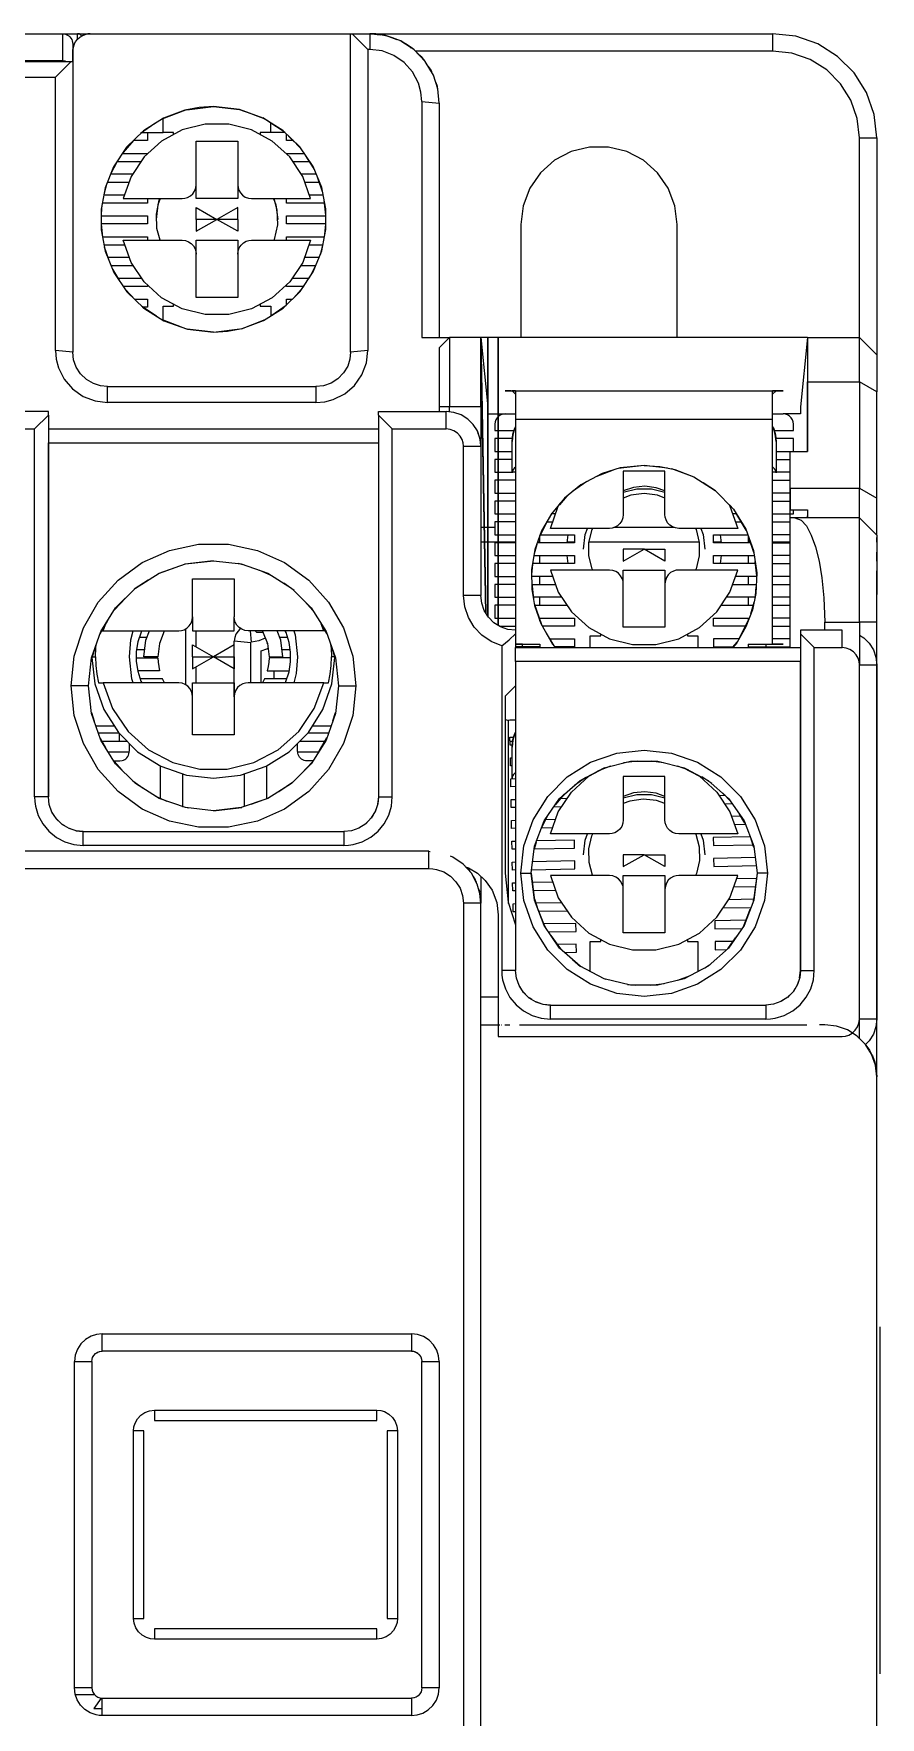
# Model space of a CAD drawing. Header units: millimetres. Extents: x 0 to 56.2, y 0 to 86.5.
# Drawn here: x 31.82 to 56.2, y 38 to 86.5 of the extents above; entities that cross this region are included whole.
import ezdxf

# ---------------------------------------------------------------- set-up
doc = ezdxf.new("R2010")
doc.units = ezdxf.units.MM

# ---------------------------------------------------------------- blocks, each defined once
blk = doc.blocks.new('CHINT_8e0fe1875add52128021a9539f7439d4_FACE_0')
at = {"color": 141, "linetype": 'Continuous', "true_color": 0x40d9ff}
for p, q in [((12.85, 86.502), (41.064, 86.502)), ((33.086, 86.345), (33.086, 86.502)), ((33.45, 86.502), (40.95, 86.502)), ((40.95, 86.502), (40.994, 86.502)), ((41.45, 86.045), (40.994, 86.502)), ((32.95, 85.702), (32.95, 86.002)), ((21.294, 85.702), (32.906, 85.702)), ((32.906, 85.702), (32.45, 85.245)), ((32.906, 85.702), (32.95, 85.702)), ((21.75, 85.245), (32.45, 85.245)), ((35.315, 83.911), (34.904, 83.622)), ((36.196, 84.299), (35.513, 84.036)), ((38.111, 84.185), (37.735, 84.316)), ((38.443, 84.062), (37.856, 84.276)), ((39.012, 83.702), (38.419, 84.075)), ((39.039, 83.676), (38.595, 83.967)), ((34.698, 83.422), (34.401, 83.081)), ((39.514, 83.205), (39.166, 83.553)), ((39.535, 83.174), (39.246, 83.476)), ((39.896, 82.613), (39.662, 82.985)), ((34.238, 82.836), (34.031, 82.435)), ((34.67, 82.452), (34.038, 82.452)), ((34.228, 82.821), (34.916, 82.821)), ((39.284, 82.821), (39.773, 82.821)), ((39.962, 82.452), (39.53, 82.452)), ((39.907, 82.586), (39.706, 82.92)), ((33.919, 82.158), (33.85, 81.904)), ((33.945, 82.221), (34.569, 82.221)), ((39.631, 82.221), (40.056, 82.221)), ((40.139, 81.959), (39.997, 82.366)), ((40.142, 81.945), (40.019, 82.311)), ((33.788, 81.574), (33.763, 81.302)), ((34.438, 81.852), (33.84, 81.852)), ((38.808, 81.495), (38.833, 81.29)), ((40.16, 81.852), (39.762, 81.852)), ((40.236, 81.275), (40.187, 81.707)), ((40.236, 81.28), (40.194, 81.675)), ((33.764, 81.023), (33.806, 80.629)), ((33.764, 81.023), (33.806, 80.633)), ((35.359, 81.225), (35.385, 81.439)), ((40.212, 80.73), (40.237, 81.001)), ((33.846, 80.421), (34.449, 80.421)), ((33.858, 80.36), (33.975, 80.006)), ((33.858, 80.359), (33.981, 79.993)), ((34.58, 80.052), (33.957, 80.052)), ((37.7, 80.302), (37.731, 80.302)), ((40.043, 80.052), (39.62, 80.052)), ((39.751, 80.421), (40.154, 80.421)), ((40.081, 80.145), (40.15, 80.399)), ((34.051, 79.821), (34.691, 79.821)), ((34.091, 79.723), (34.273, 79.415)), ((34.093, 79.718), (34.294, 79.384)), ((39.509, 79.821), (39.95, 79.821)), ((39.762, 79.467), (39.969, 79.868)), ((34.937, 79.452), (34.248, 79.452)), ((34.456, 79.143), (34.695, 78.885)), ((34.465, 79.13), (34.754, 78.828)), ((39.752, 79.452), (39.263, 79.452)), ((39.302, 78.882), (39.599, 79.223)), ((39.738, 79.431), (39.725, 79.452)), ((35.356, 78.368), (34.932, 78.656)), ((34.961, 78.628), (35.405, 78.337)), ((38.685, 78.393), (39.096, 78.682)), ((36.077, 78.052), (35.538, 78.254)), ((35.557, 78.242), (36.144, 78.028)), ((37.804, 78.004), (38.487, 78.268)), ((37, 77.902), (36.242, 77.993)), ((36.25, 77.99), (37, 77.902)), ((37, 77.902), (37.763, 77.997)), ((43.5, 77.92), (43.5, 77.752)), ((44.7, 77.752), (43.8, 77.752)), ((54.1, 77.752), (44.7, 77.752)), ((44.9, 77.752), (44.7, 77.752)), ((45.2, 77.752), (44.7, 77.752)), ((54.1, 77.752), (55.6, 77.752)), ((44.73, 77.448), (44.7, 77.448)), ((54.1, 77.448), (54.07, 77.448)), ((45.7, 76.217), (53.1, 76.217)), ((52.6, 76.217), (52.6, 76.217)), ((53.2, 76.217), (53.1, 76.117)), ((55.6, 76.473), (55.6, 73.405)), ((43.8, 75.606), (43.8, 75.752)), ((44.7, 75.752), (43.8, 75.752)), ((44.7, 75.752), (44.7, 74.617)), ((44.323, 75.399), (44.391, 75.332)), ((45.4, 75.552), (45.7, 75.552)), ((53.1, 75.552), (53.4, 75.552)), ((27.95, 75.117), (31.85, 75.117)), ((32.25, 75.117), (41.75, 75.117)), ((32.25, 74.217), (32.25, 74.217)), ((32.25, 74.217), (32.25, 74.217)), ((41.75, 74.217), (41.75, 74.217)), ((41.75, 74.217), (41.75, 74.217)), ((53.2, 74.236), (53.6, 74.236)), ((56.1, 72.73), (56.1, 74.552)), ((32.25, 73.917), (32.25, 73.917)), ((41.75, 73.917), (41.75, 73.917)), ((45.7, 73.867), (45.602, 73.867)), ((48.512, 73.932), (48.013, 73.74)), ((50.838, 73.73), (50.193, 73.964)), ((53.199, 73.867), (53.1, 73.867)), ((53.6, 73.867), (53.2, 73.867)), ((32.25, 73.552), (32.25, 73.552)), ((41.75, 73.552), (41.75, 73.552)), ((47.748, 73.599), (47.34, 73.312)), ((51.456, 73.332), (51.098, 73.565)), ((53.1, 73.636), (53.6, 73.636)), ((53.6, 73.267), (53.1, 73.267)), ((56.1, 72.977), (56.1, 73.342)), ((46.935, 72.899), (46.717, 72.648)), ((47.176, 73.176), (46.962, 72.93)), ((51.974, 72.801), (51.863, 72.916)), ((53.1, 73.036), (53.6, 73.036)), ((45.1, 72.274), (44.7, 72.274)), ((46.669, 72.564), (46.394, 72.025)), ((46.596, 72.436), (46.768, 72.436)), ((46.85, 72.667), (46.728, 72.667)), ((50.275, 72.274), (48.527, 72.274)), ((52.056, 72.667), (51.95, 72.667)), ((52.032, 72.436), (52.199, 72.436)), ((52.337, 72.203), (52.039, 72.696)), ((53.1, 72.436), (53.6, 72.436)), ((53.6, 68.817), (53.6, 72.552)), ((56.1, 72.256), (56.1, 72.45)), ((45.7, 71.85), (44.7, 71.85)), ((46.309, 71.79), (46.236, 71.517)), ((46.4, 71.85), (46.331, 71.85)), ((46.4, 71.836), (46.4, 72.042)), ((47.2, 72.067), (47.172, 71.836)), ((47.4, 71.85), (47.174, 71.85)), ((50.987, 71.85), (47.813, 71.85)), ((51.626, 71.85), (51.4, 71.85)), ((51.628, 71.836), (51.6, 72.067)), ((52.4, 72.03), (52.4, 71.836)), ((52.465, 71.85), (52.4, 71.85)), ((52.559, 71.56), (52.408, 72.008)), ((53.6, 72.067), (53.1, 72.067)), ((53.6, 71.85), (53.1, 71.85)), ((53.1, 71.836), (53.6, 71.836)), ((56.1, 72.052), (56.1, 72.112)), ((56.1, 72.052), (56.1, 72.104)), ((56.1, 71.853), (56.1, 71.988)), ((36.995, 71.317), (36.181, 71.221)), ((46.4, 71.236), (46.4, 71.467)), ((47.172, 71.467), (47.2, 71.236)), ((51.6, 71.236), (51.628, 71.467)), ((52.4, 71.467), (52.4, 71.236)), ((52.643, 70.885), (52.598, 71.298)), ((53.6, 71.467), (53.1, 71.467)), ((56.1, 71.302), (56.1, 71.57)), ((35.913, 71.127), (35.408, 70.942)), ((37.894, 71.195), (37.713, 71.237)), ((38.664, 70.897), (38.339, 71.039)), ((46.185, 71.214), (46.161, 70.937)), ((46.768, 70.867), (46.161, 70.867)), ((46.4, 70.636), (46.4, 70.867)), ((52.642, 70.867), (52.032, 70.867)), ((52.4, 70.867), (52.4, 70.636)), ((53.1, 71.236), (53.6, 71.236)), ((53.6, 70.867), (53.1, 70.867)), ((35.12, 70.761), (34.72, 70.496)), ((39.32, 70.457), (39.025, 70.67)), ((46.164, 70.69), (46.217, 70.205)), ((46.165, 70.636), (46.85, 70.636)), ((51.95, 70.636), (52.631, 70.636)), ((52.605, 70.304), (52.628, 70.572)), ((53.1, 70.636), (53.6, 70.636)), ((34.465, 70.242), (34.151, 69.907)), ((39.86, 69.89), (39.629, 70.148)), ((47.027, 70.267), (46.206, 70.267)), ((46.238, 70.085), (46.441, 69.482)), ((46.246, 70.036), (47.18, 70.036)), ((46.4, 70.036), (46.4, 70.267)), ((51.62, 70.036), (52.547, 70.036)), ((52.597, 70.267), (51.773, 70.267)), ((52.4, 70.267), (52.4, 70.036)), ((52.477, 69.794), (52.567, 70.126)), ((53.6, 70.267), (53.1, 70.267)), ((53.1, 70.036), (53.6, 70.036)), ((33.952, 69.59), (33.732, 69.208)), ((36.2, 69.357), (36.2, 67.748)), ((40.263, 69.223), (40.105, 69.499)), ((45.234, 69.436), (45.7, 69.436)), ((46.4, 69.581), (46.4, 69.667)), ((52.126, 69.062), (52.407, 69.611)), ((52.4, 69.667), (52.4, 69.593)), ((53.6, 69.667), (53.1, 69.667)), ((53.1, 69.436), (53.6, 69.436)), ((55.6, 69.552), (55.6, 68.317)), ((34.869, 69.121), (35.092, 69.121)), ((35.45, 68.945), (35.445, 68.925)), ((36.5, 68.838), (36.5, 69.302)), ((37.6, 67.402), (37.6, 69.002)), ((38.555, 68.925), (38.55, 68.945)), ((38.908, 69.121), (39.131, 69.121)), ((45.3, 68.872), (45.3, 59.517)), ((46.583, 69.232), (46.802, 68.872)), ((51.936, 68.817), (52.082, 68.986)), ((52.4, 68.917), (52.4, 68.817)), ((53.6, 69.067), (53.1, 69.067)), ((33.564, 68.729), (33.486, 68.482)), ((33.508, 68.552), (33.605, 68.552)), ((35.024, 68.752), (34.787, 68.752)), ((38.75, 68.521), (38.75, 68.552)), ((39.212, 68.752), (38.976, 68.752)), ((40.493, 68.552), (40.395, 68.552)), ((40.513, 68.488), (40.433, 68.738)), ((45.7, 68.417), (45.7, 68.817)), ((45.7, 68.817), (53.9, 68.817)), ((54.3, 68.817), (55.1, 68.817)), ((36.5, 67.802), (36.5, 68.266)), ((38.75, 67.921), (38.75, 68.152)), ((33.4, 67.717), (32.9, 67.717)), ((40.6, 67.717), (41.1, 67.717)), ((33.487, 66.947), (33.567, 66.697)), ((40.436, 66.705), (40.514, 66.952)), ((34.149, 66.552), (33.618, 66.552)), ((40.382, 66.552), (39.851, 66.552)), ((34.281, 66.352), (33.688, 66.352)), ((33.737, 66.211), (33.895, 65.935)), ((33.789, 66.121), (34.512, 66.121)), ((34.3, 66.121), (34.3, 66.333)), ((39.488, 66.121), (40.208, 66.121)), ((40.312, 66.352), (39.719, 66.352)), ((40.048, 65.844), (40.268, 66.226)), ((45.54, 66.124), (45.617, 66.125)), ((34.578, 65.802), (33.979, 65.802)), ((34.14, 65.545), (34.371, 65.287)), ((40.021, 65.802), (39.424, 65.802)), ((39.535, 65.193), (39.849, 65.527)), ((49.209, 65.544), (48.804, 65.493)), ((49.961, 65.502), (49.603, 65.544)), ((35.464, 65.409), (35.464, 64.482)), ((36.115, 64.238), (36.115, 65.177)), ((37.885, 65.177), (37.885, 64.237)), ((38.536, 64.472), (38.536, 65.409)), ((47.717, 65.078), (47.391, 64.847)), ((48.433, 65.402), (48.058, 65.257)), ((48.15, 65.305), (48.15, 65.294)), ((50.691, 65.284), (50.357, 65.404)), ((50.65, 65.294), (50.65, 65.305)), ((51.347, 64.902), (51.057, 65.091)), ((34.68, 64.978), (34.975, 64.765)), ((35.336, 64.538), (35.661, 64.396)), ((38.88, 64.674), (39.28, 64.939)), ((47.101, 64.591), (46.844, 64.293)), ((51.743, 64.552), (51.566, 64.548)), ((51.894, 64.384), (51.665, 64.621)), ((32.28, 64.281), (32.275, 64.294)), ((32.386, 64.024), (32.35, 64.081)), ((36.106, 64.24), (36.287, 64.198)), ((37.005, 64.118), (37.819, 64.214)), ((38.087, 64.308), (38.592, 64.493)), ((41.702, 64.229), (41.656, 64.098)), ((41.728, 64.321), (41.73, 64.321)), ((46.801, 64.231), (47.026, 64.235)), ((47.181, 64.469), (46.962, 64.465)), ((51.718, 64.32), (51.935, 64.324)), ((32.533, 63.829), (32.473, 63.889)), ((32.718, 63.678), (32.636, 63.729)), ((32.645, 63.721), (32.65, 63.721)), ((32.962, 63.565), (32.831, 63.611)), ((40.986, 63.547), (40.973, 63.542)), ((41.243, 63.653), (41.186, 63.618)), ((41.438, 63.8), (41.378, 63.74)), ((41.39, 63.752), (41.392, 63.752)), ((41.589, 63.985), (41.538, 63.904)), ((41.57, 63.952), (41.568, 63.952)), ((46.445, 63.624), (46.766, 63.63)), ((46.622, 63.972), (46.446, 63.628)), ((46.848, 63.863), (46.543, 63.857)), ((52.187, 63.96), (51.919, 63.955)), ((52.001, 63.725), (52.314, 63.731)), ((52.304, 63.757), (52.147, 64.017)), ((35.184, 63.517), (35.184, 63.517)), ((37, 63.517), (37, 63.517)), ((38.858, 63.517), (38.858, 63.517)), ((46.287, 63.207), (46.234, 63.012)), ((52.56, 63.056), (52.48, 63.294)), ((43.2, 62.952), (1.6, 62.952)), ((43.2, 62.952), (43.241, 62.947)), ((44.7, 62.225), (44.7, 61.452)), ((52.632, 62.167), (52.064, 62.157)), ((46.77, 62.061), (46.182, 62.05)), ((46.21, 61.82), (46.852, 61.831)), ((51.981, 61.925), (52.604, 61.936)), ((46.24, 61.578), (46.32, 61.341)), ((47.028, 61.465), (46.278, 61.452)), ((46.343, 61.279), (46.534, 60.79)), ((46.365, 61.222), (47.18, 61.237)), ((51.675, 61.319), (52.477, 61.334)), ((52.559, 61.566), (51.83, 61.553)), ((52.266, 60.79), (52.457, 61.279)), ((52.547, 61.516), (52.562, 61.592)), ((45.7, 60.841), (45.697, 60.841)), ((46.503, 60.859), (46.573, 60.733)), ((52.26, 60.782), (52.389, 61.101)), ((46.715, 60.527), (46.99, 60.142)), ((46.93, 60.217), (46.984, 60.147)), ((51.81, 60.142), (52.085, 60.527)), ((51.81, 60.142), (52.034, 60.454)), ((47.342, 59.83), (47.571, 59.634)), ((51.145, 59.589), (51.286, 59.678)), ((45.73, 59.282), (45.725, 59.294)), ((48.24, 59.282), (48.293, 59.267)), ((50.368, 59.233), (50.708, 59.36)), ((53.852, 59.229), (53.806, 59.098)), ((44.7, 58.752), (45.2, 58.752)), ((45.836, 59.024), (45.8, 59.081)), ((45.983, 58.829), (45.923, 58.889)), ((46.168, 58.678), (46.086, 58.729)), ((48.922, 59.112), (49.148, 59.091)), ((49.596, 59.091), (49.981, 59.138)), ((53.588, 58.8), (53.528, 58.74)), ((53.54, 58.752), (53.542, 58.752)), ((53.739, 58.985), (53.688, 58.904)), ((46.412, 58.565), (46.281, 58.611)), ((48.154, 58.517), (48.154, 58.517)), ((50.646, 58.517), (50.646, 58.517)), ((53.136, 58.547), (53.123, 58.542)), ((53.393, 58.653), (53.336, 58.618)), ((44.7, 57.952), (45.241, 57.952)), ((45.289, 57.952), (45.3, 57.952)), ((45.389, 57.952), (45.533, 57.952)), ((45.811, 57.952), (54.087, 57.952)), ((33.644, 48.506), (33.667, 48.52)), ((33.711, 48.536), (33.732, 48.544)), ((42.7, 48.552), (42.762, 48.545)), ((42.783, 48.539), (42.821, 48.525)), ((42.855, 48.507), (42.881, 48.49)), ((33.5, 48.252), (33.507, 48.314)), ((33.513, 48.335), (33.527, 48.373)), ((33.545, 48.407), (33.561, 48.433)), ((33.588, 48.462), (33.609, 48.482)), ((42.91, 48.464), (42.931, 48.443)), ((42.954, 48.408), (42.968, 48.385)), ((42.985, 48.341), (42.992, 48.32)), ((35.3, 46.852), (41.7, 46.852)), ((34.7, 40.852), (34.7, 46.252)), ((42.3, 46.252), (42.3, 40.852)), ((41.7, 40.252), (35.3, 40.252)), ((43, 38.852), (42.993, 38.79)), ((33.578, 38.652), (33.028, 38.652)), ((42.789, 38.567), (42.768, 38.56)), ((42.856, 38.598), (42.833, 38.584)), ((42.912, 38.642), (42.891, 38.621)), ((42.955, 38.697), (42.939, 38.671)), ((42.987, 38.769), (42.973, 38.731))]:
    blk.add_line(p, q, dxfattribs=at)
for points in [[(12.85, 86.502), (12.85, 86.502), (41.002, 86.502)], [(21.058, 86.502), (21.084, 86.502), (21.103, 86.502), (21.114, 86.502), (21.25, 86.502), (32.95, 86.502), (33.086, 86.502)], [(32.65, 85.724), (21.55, 85.724), (21.55, 86.502), (32.65, 86.502), (32.65, 85.724)], [(32.65, 86.502), (32.723, 86.493), (32.76, 86.481), (32.801, 86.461), (32.837, 86.436), (32.869, 86.407), (32.896, 86.373), (32.919, 86.335), (32.936, 86.292), (32.946, 86.25), (32.95, 86.201), (32.95, 85.702)], [(32.95, 86.002), (32.959, 86.099), (32.983, 86.181), (33.027, 86.268), (33.084, 86.343), (33.153, 86.404), (33.236, 86.454), (33.333, 86.488), (33.45, 86.502)], [(33.08, 86.337), (33.077, 86.335), (33.072, 86.326)], [(33.142, 86.502), (33.116, 86.502), (33.097, 86.502), (33.086, 86.502)], [(33.205, 86.435), (33.142, 86.502), (40.994, 86.502)], [(33.204, 86.435), (33.214, 86.443), (33.234, 86.453), (33.235, 86.453)], [(33.332, 86.488), (33.332, 86.488), (33.274, 86.47), (33.236, 86.454)], [(33.45, 86.502), (33.387, 86.498), (33.333, 86.488)], [(41.45, 86.045), (41.45, 77.375), (40.95, 77.331), (40.95, 86.502)], [(40.994, 86.502), (41.5, 86.502), (41.5, 86.046), (41.45, 86.045)], [(41.5, 86.502), (53.1, 86.502), (53.1, 86.002), (42.815, 86.002)], [(43.5, 84.502), (43.458, 84.911), (43.332, 85.304), (43.098, 85.704), (42.779, 86.04), (42.391, 86.293), (41.956, 86.449), (41.5, 86.502)], [(41.68, 86.481), (41.68, 86.494), (41.501, 86.502)], [(41.501, 86.502), (41.55, 86.501), (41.799, 86.467)], [(41.68, 86.494), (41.693, 86.493), (41.724, 86.489), (41.782, 86.482), (41.86, 86.469), (41.956, 86.449)], [(41.951, 86.45), (41.945, 86.452), (41.68, 86.482)], [(41.957, 86.449), (42.064, 86.421), (42.179, 86.383), (42.277, 86.334)], [(42.292, 86.328), (41.987, 86.442), (41.971, 86.444)], [(42.379, 86.297), (42.368, 86.304), (42.084, 86.403)], [(56.1, 83.502), (56.025, 84.169), (55.803, 84.804), (55.446, 85.372), (54.97, 85.847), (54.402, 86.205), (53.768, 86.427), (53.1, 86.502)], [(32.959, 86.098), (32.959, 86.096), (32.953, 86.058), (32.951, 86.036), (32.951, 86.028), (32.95, 86.021), (32.95, 86.012), (32.95, 86.002)], [(32.977, 86.16), (32.968, 86.134), (32.96, 86.101)], [(33.003, 86.221), (32.994, 86.206), (32.988, 86.191)], [(43, 84.545), (42.976, 84.816), (42.902, 85.078), (42.733, 85.4), (42.492, 85.671), (42.192, 85.876), (41.854, 86.003), (41.5, 86.046)], [(42.774, 86.043), (42.769, 86.048), (42.4, 86.288), (42.395, 86.29)], [(42.506, 86.218), (42.615, 86.162), (42.689, 86.098)], [(42.762, 86.051), (42.747, 86.066), (42.526, 86.205)], [(43.087, 85.716), (43.077, 85.732), (42.854, 85.961)], [(42.883, 85.93), (42.984, 85.842), (43.034, 85.772)], [(43.079, 85.724), (43.064, 85.749), (42.896, 85.917)], [(55.6, 83.502), (55.537, 84.058), (55.352, 84.587), (55.055, 85.061), (54.659, 85.456), (54.185, 85.754), (53.656, 85.939), (53.1, 86.002)], [(32.95, 85.702), (32.95, 77.331), (32.45, 77.375), (32.45, 85.245)], [(32.65, 85.724), (32.717, 85.716), (32.757, 85.702)], [(43.318, 85.328), (43.308, 85.357), (43.175, 85.573)], [(43.182, 85.56), (43.265, 85.443), (43.292, 85.373)], [(43.314, 85.334), (43.302, 85.37), (43.185, 85.556)], [(43.4, 85.092), (43.44, 84.987), (43.445, 84.952)], [(43.452, 84.929), (43.45, 84.947), (43.408, 85.067)], [(43.453, 84.926), (43.451, 84.94), (43.409, 85.063)], [(37, 84.402), (36.592, 84.376), (36.174, 84.295), (35.562, 84.066), (34.991, 83.706), (34.501, 83.23), (34.125, 82.667), (33.879, 82.058), (33.763, 81.444), (33.764, 80.849), (33.882, 80.235), (34.13, 79.627), (34.508, 79.065), (35, 78.59), (35.572, 78.232), (36.253, 77.989), (37, 77.902)], [(36.237, 84.307), (37, 84.402), (37.75, 84.314)], [(37, 77.902), (37.408, 77.928), (37.826, 78.009), (38.438, 78.237), (39.009, 78.597), (39.499, 79.074), (39.875, 79.637), (40.121, 80.246), (40.237, 80.86), (40.236, 81.455), (40.118, 82.068), (39.87, 82.677), (39.492, 83.239), (39, 83.714), (38.428, 84.071), (37.747, 84.315), (37, 84.402)], [(43, 84.545), (43.5, 84.502), (43.5, 77.752)], [(43, 84.545), (43, 77.752), (43.8, 77.752)], [(34.935, 83.652), (35.55, 83.652), (35.55, 84.059)], [(39.064, 83.652), (38.65, 83.652), (38.65, 83.933)], [(37.7, 82.152), (37.708, 82.072), (37.73, 81.997), (37.776, 81.915), (37.839, 81.847), (37.917, 81.795), (38.005, 81.763), (38.1, 81.752), (39.798, 81.752), (39.571, 82.39), (39.195, 82.954), (38.694, 83.41), (38.096, 83.73), (37.439, 83.895), (36.761, 83.895), (36.104, 83.73), (35.506, 83.41), (35.005, 82.954), (34.629, 82.39), (34.402, 81.752), (36.1, 81.752), (36.18, 81.76), (36.255, 81.782), (36.337, 81.828), (36.405, 81.891), (36.457, 81.968), (36.489, 82.057), (36.5, 82.152)], [(35.1, 83.652), (35.1, 83.421), (34.698, 83.421)], [(35.85, 83.594), (35.85, 83.652), (35.749, 83.652), (35.649, 83.652), (35.55, 83.652)], [(38.65, 83.652), (38.551, 83.652), (38.451, 83.652), (38.35, 83.652), (38.35, 83.594)], [(39.303, 83.421), (39.1, 83.421), (39.1, 83.617)], [(55.6, 77.752), (55.6, 83.502), (56.1, 83.502), (56.1, 77.252)], [(34.382, 83.052), (35.1, 83.052), (35.1, 83.041)], [(36.5, 82.152), (36.5, 83.402), (37.7, 83.402), (37.7, 82.152)], [(39.1, 83.041), (39.1, 83.052), (39.617, 83.052)], [(50.35, 77.752), (50.35, 81.002), (50.285, 81.54), (50.092, 82.048), (49.784, 82.494), (49.378, 82.854), (48.898, 83.106), (48.371, 83.235), (47.829, 83.235), (47.302, 83.106), (46.822, 82.854), (46.416, 82.494), (46.108, 82.048), (45.915, 81.54), (45.85, 81.002), (45.85, 77.752)], [(37.7, 82.152), (37.7, 81.752), (36.5, 81.752), (36.5, 82.152)], [(35.1, 81.752), (35.1, 81.621), (33.796, 81.621)], [(35.425, 81.635), (35.47, 81.752), (35.401, 81.571), (35.35, 81.152)], [(35.463, 80.552), (35.37, 80.889), (35.356, 81.301), (35.44, 81.704), (35.462, 81.752)], [(36.5, 81.152), (36.5, 81.495), (37.1, 81.152)], [(37.7, 81.152), (37.7, 81.495), (37.1, 81.152)], [(38.748, 81.705), (38.73, 81.752), (38.799, 81.571), (38.85, 81.152)], [(38.735, 81.752), (38.829, 81.423), (38.843, 80.995), (38.752, 80.575), (38.741, 80.552)], [(40.204, 81.621), (39.1, 81.621), (39.1, 81.752)], [(33.763, 81.252), (35.1, 81.252), (35.1, 81.021), (33.764, 81.021)], [(37.7, 81.152), (37.1, 81.152), (36.5, 81.152)], [(36.5, 81.152), (36.5, 80.809), (37.1, 81.152)], [(37.7, 81.152), (37.7, 80.809), (37.1, 81.152)], [(40.237, 81.021), (39.1, 81.021), (39.1, 81.252), (40.236, 81.252)], [(33.802, 80.652), (35.1, 80.652), (35.1, 80.552)], [(37.7, 80.152), (37.711, 80.247), (37.743, 80.335), (37.795, 80.413), (37.863, 80.476), (37.945, 80.521), (38.02, 80.544), (38.1, 80.552), (39.798, 80.552), (39.571, 79.913), (39.195, 79.349), (38.694, 78.894), (38.096, 78.574), (37.439, 78.409), (36.761, 78.409), (36.104, 78.574), (35.506, 78.894), (35.005, 79.349), (34.629, 79.913), (34.402, 80.552), (36.1, 80.552), (36.195, 80.541), (36.283, 80.508), (36.361, 80.457), (36.424, 80.389), (36.47, 80.307), (36.492, 80.232), (36.5, 80.152)], [(36.5, 80.152), (36.5, 80.552), (37.7, 80.552), (37.7, 80.152)], [(39.1, 80.552), (39.1, 80.652), (40.198, 80.652)], [(36.5, 79.521), (36.5, 80.302), (36.471, 80.302)], [(37.7, 80.152), (37.7, 78.902), (36.5, 78.902), (36.5, 80.152)], [(35.1, 79.263), (35.1, 79.221), (34.404, 79.221)], [(39.597, 79.221), (39.1, 79.221), (39.1, 79.263)], [(34.729, 78.852), (35.1, 78.852), (35.1, 78.621), (34.968, 78.621)], [(35.55, 78.246), (35.55, 78.652), (35.649, 78.652), (35.749, 78.652), (35.85, 78.652), (35.85, 78.71)], [(38.35, 78.71), (38.35, 78.652), (38.451, 78.652), (38.551, 78.652), (38.65, 78.652), (38.65, 78.371)], [(39.1, 78.686), (39.1, 78.852), (39.271, 78.852)], [(43.8, 77.752), (43.5, 77.452), (43.5, 77.417), (43.5, 77.312), (43.5, 77.113), (43.5, 76.839), (43.5, 76.505), (43.5, 76.134), (43.5, 75.752)], [(43.8, 77.752), (43.8, 77.715), (43.8, 77.603), (43.8, 77.373), (43.8, 77.05), (43.8, 76.654), (43.8, 76.212), (43.8, 75.752)], [(44.7, 75.752), (44.7, 77.702), (44.7, 77.752)], [(44.7, 77.752), (44.9, 75.752), (44.9, 75.552), (45.4, 75.552)], [(44.709, 77.252), (44.844, 69.811), (44.7, 77.752)], [(44.709, 77.252), (44.707, 77.348), (44.706, 77.429), (44.704, 77.517), (44.703, 77.592), (44.702, 77.654), (44.701, 77.703), (44.7, 77.738), (44.7, 77.752)], [(44.7, 77.752), (44.7, 77.743), (44.701, 77.719), (44.701, 77.676), (44.702, 77.619), (44.704, 77.549), (44.705, 77.467), (44.707, 77.37), (44.709, 77.252)], [(44.7, 75.752), (44.7, 76.197), (44.7, 76.62), (44.7, 76.999), (44.7, 77.316), (44.7, 77.554), (44.7, 77.702)], [(44.9, 77.752), (44.9, 77.739), (44.9, 77.702), (44.9, 77.643), (44.9, 77.564), (44.9, 77.469), (44.9, 77.363), (44.9, 77.252), (44.9, 69.723), (44.9, 77.752)], [(45.2, 77.752), (45.2, 69.458), (45.2, 77.252), (45.2, 77.363), (45.2, 77.469), (45.2, 77.564), (45.2, 77.643), (45.2, 77.702), (45.2, 77.739), (45.2, 77.752)], [(54.1, 77.752), (53.9, 75.752), (53.9, 75.552), (53.4, 75.552)], [(54.1, 77.752), (54.1, 77.666), (54.1, 74.467), (54.1, 76.473), (55.6, 76.473)], [(54.1, 77.666), (54.1, 77.413), (54.1, 77.007), (54.1, 76.473)], [(55.6, 76.473), (55.6, 76.764), (55.6, 77.026), (55.6, 77.424), (55.6, 77.67), (55.6, 77.752)], [(55.6, 77.752), (56.1, 77.252), (56.1, 77.18), (56.1, 76.969), (56.1, 76.632), (56.1, 76.186)], [(32.45, 77.375), (32.471, 77.123), (32.536, 76.876), (32.7, 76.548), (32.943, 76.267), (33.247, 76.055), (33.591, 75.924), (33.95, 75.88)], [(33.95, 76.335), (33.745, 76.356), (33.546, 76.42), (33.345, 76.538), (33.177, 76.699), (33.051, 76.894), (32.975, 77.109), (32.95, 77.331)], [(39.95, 75.88), (40.203, 75.901), (40.45, 75.966), (40.779, 76.13), (41.061, 76.371), (41.275, 76.674), (41.406, 77.017), (41.45, 77.375)], [(40.95, 77.331), (40.929, 77.127), (40.865, 76.928), (40.746, 76.728), (40.584, 76.561), (40.388, 76.436), (40.173, 76.36), (39.95, 76.335)], [(39.95, 75.88), (33.95, 75.88), (33.95, 76.335), (39.95, 76.335), (39.95, 75.88)], [(45.568, 76.217), (45.476, 76.217), (45.419, 76.217), (45.4, 76.217), (45.7, 76.217)], [(45.6, 76.217), (45.6, 76.217), (45.6, 76.217), (45.7, 76.117)], [(45.7, 76.217), (45.684, 76.217), (45.621, 76.217), (45.6, 76.217)], [(45.6, 76.217), (45.615, 76.217), (45.659, 76.217), (45.731, 76.217), (45.826, 76.217), (45.94, 76.217), (46.066, 76.217), (46.2, 76.217), (52.6, 76.217)], [(45.7, 76.217), (45.7, 76.209), (45.7, 76.185), (45.7, 76.103), (45.7, 75.974), (45.7, 75.804), (45.7, 75.606), (45.7, 75.391)], [(52.6, 76.217), (52.734, 76.217), (52.86, 76.217), (52.974, 76.217), (53.069, 76.217), (53.141, 76.217), (53.185, 76.217), (53.2, 76.217)], [(53.2, 76.217), (53.184, 76.217), (53.137, 76.217), (53.1, 76.217)], [(53.1, 76.217), (53.4, 76.217), (53.387, 76.217), (53.347, 76.217), (53.267, 76.217), (53.155, 76.217), (53.1, 76.217)], [(53.1, 75.391), (53.1, 75.514), (53.1, 75.633), (53.1, 75.828), (53.1, 75.993), (53.1, 76.116), (53.1, 76.192), (53.1, 76.217)], [(55.6, 73.405), (56.1, 73.118), (56.1, 76.186), (55.6, 76.473)], [(43.8, 75.752), (43.5, 75.752), (43.5, 75.617)], [(32.25, 75.517), (32.25, 75.617), (27.55, 75.617), (27.55, 75.517)], [(31.85, 75.117), (32.25, 75.517), (32.25, 64.517), (31.85, 64.517), (31.85, 75.117)], [(41.75, 75.517), (41.75, 75.617), (43.7, 75.617)], [(42.15, 75.117), (41.75, 75.517), (41.75, 64.517), (42.15, 64.517), (42.15, 75.117)], [(42.15, 75.117), (43.7, 75.117), (43.7, 75.617)], [(44.7, 74.617), (44.693, 74.734), (44.673, 74.848), (44.598, 75.058), (44.478, 75.245), (44.32, 75.402), (44.131, 75.519), (43.921, 75.593), (43.7, 75.617)], [(44.534, 75.158), (44.482, 75.241), (44.48, 75.243)], [(45.4, 75.552), (45.333, 75.544), (45.27, 75.522), (45.213, 75.486), (45.165, 75.439), (45.13, 75.382), (45.108, 75.319), (45.1, 75.252), (45.1, 75.067), (45.654, 75.067)], [(45.7, 75.181), (45.668, 75.115), (45.62, 74.949), (45.6, 74.752)], [(45.6, 74.752), (45.623, 74.964), (45.678, 75.14), (45.7, 75.179)], [(52.4, 68.917), (53.1, 68.917), (53.1, 75.391), (45.7, 75.391), (45.7, 69.317), (45.7, 69.217), (45.7, 68.817)], [(53.1, 75.181), (53.132, 75.115), (53.18, 74.949), (53.2, 74.752)], [(53.2, 74.752), (53.177, 74.964), (53.122, 75.14), (53.1, 75.179)], [(53.145, 75.067), (53.7, 75.067), (53.7, 75.252), (53.692, 75.319), (53.67, 75.382), (53.635, 75.439), (53.587, 75.486), (53.53, 75.522), (53.467, 75.544), (53.4, 75.552)], [(32.25, 64.517), (32.25, 74.717), (41.75, 74.717), (41.75, 64.517)], [(44.2, 74.617), (44.19, 74.714), (44.162, 74.808), (44.105, 74.911), (44.025, 74.998), (43.926, 75.063), (43.816, 75.104), (43.7, 75.117)], [(44.633, 74.958), (44.601, 75.051), (44.599, 75.054)], [(44.676, 74.832), (44.675, 74.84), (44.674, 74.843)], [(45.608, 74.836), (45.1, 74.836), (45.1, 74.467), (45.6, 74.467)], [(45.7, 74.015), (45.672, 73.994), (45.64, 73.959), (45.622, 73.932), (45.611, 73.909), (45.603, 73.883), (45.6, 73.852), (45.6, 74.752)], [(53.2, 74.752), (53.2, 73.852), (53.198, 73.877), (53.193, 73.898), (53.178, 73.932), (53.151, 73.971), (53.106, 74.012), (53.1, 74.016)], [(53.2, 74.467), (53.7, 74.467), (53.7, 74.836), (53.191, 74.836)], [(44.7, 74.617), (44.7, 70.317), (44.2, 70.317), (44.2, 74.617), (44.7, 74.617)], [(45.6, 74.236), (45.1, 74.236), (45.1, 73.867), (45.6, 73.867)], [(53.6, 73.405), (53.6, 74.467), (54.1, 74.467)], [(49.4, 74.067), (48.711, 73.993), (48.191, 73.834), (47.58, 73.51), (47.104, 73.117), (46.731, 72.672), (46.45, 72.181), (46.257, 71.644), (46.159, 71.059), (46.166, 70.491), (46.248, 70.026), (46.423, 69.514), (46.763, 68.917)], [(51.835, 72.945), (51.871, 72.89), (52.098, 72.252), (50.4, 72.252), (50.305, 72.263), (50.217, 72.295), (50.139, 72.347), (50.076, 72.415), (50.03, 72.497), (50.008, 72.572), (50, 72.652), (50, 73.902), (48.8, 73.902), (48.8, 72.652), (48.789, 72.557), (48.757, 72.468), (48.705, 72.391), (48.637, 72.328), (48.555, 72.282), (48.48, 72.26), (48.4, 72.252), (46.702, 72.252), (46.929, 72.89), (46.989, 72.98)], [(50.077, 73.988), (49.4, 74.067), (48.648, 73.974)], [(49.4, 74.067), (49.855, 74.035), (50.287, 73.944), (50.827, 73.737), (51.443, 73.345), (51.971, 72.805), (52.329, 72.225), (52.551, 71.613), (52.646, 70.97), (52.619, 70.372), (52.519, 69.904), (52.333, 69.416), (52.066, 68.959), (51.951, 68.817)], [(45.7, 73.636), (45.1, 73.636), (45.1, 73.267), (45.7, 73.267)], [(50, 73.33), (49.742, 73.423), (49.417, 73.464), (49.091, 73.431), (48.8, 73.332)], [(48.8, 73.293), (49.189, 73.389), (49.611, 73.389), (50, 73.293)], [(50, 73.123), (49.783, 73.205), (49.4, 73.252), (49.017, 73.205), (48.8, 73.123)], [(53.6, 72.552), (53.6, 73.405), (55.6, 73.405)], [(53.6, 73.405), (53.6, 73.164), (53.6, 72.958), (53.6, 72.79)], [(55.6, 72.552), (55.6, 72.568), (55.6, 72.617), (55.6, 72.792), (55.6, 73.065), (55.6, 73.405)], [(45.7, 73.036), (45.1, 73.036), (45.1, 72.667), (45.7, 72.667)], [(53.1, 72.667), (53.7, 72.667), (53.7, 72.79)], [(53.6, 72.79), (54.1, 72.79), (54.1, 72.79)], [(53.6, 72.552), (53.6, 72.558), (53.6, 72.65), (53.6, 72.729), (53.6, 72.79)], [(54.1, 72.79), (54.1, 72.738), (54.099, 72.674), (54.096, 72.576), (54.096, 72.552)], [(54.1, 72.79), (54.1, 72.659), (54.1, 72.579), (54.1, 72.552)], [(56.1, 72.052), (56.1, 72.12), (56.1, 72.33), (56.1, 72.68), (56.1, 73.118)], [(45.7, 72.436), (45.1, 72.436), (45.1, 72.067), (45.7, 72.067)], [(55.6, 72.552), (53.743, 72.552), (53.6, 72.552)], [(53.743, 72.552), (53.921, 72.487), (54.071, 72.323), (54.214, 72.059), (54.336, 71.719), (54.438, 71.309), (54.519, 70.823), (54.577, 70.249), (54.6, 69.552)], [(55.6, 72.552), (56.1, 72.052), (56.1, 71.986), (56.1, 71.786), (56.1, 71.461), (56.1, 71.029)], [(55.6, 69.552), (55.6, 70.125), (55.6, 70.682), (55.6, 71.305), (55.6, 71.83), (55.6, 72.226), (55.6, 72.47), (55.6, 72.552)], [(32.9, 67.717), (32.99, 68.57), (33.255, 69.385), (33.683, 70.127), (34.257, 70.764), (34.95, 71.268), (35.733, 71.617), (36.571, 71.795), (37.429, 71.795), (38.267, 71.617), (39.05, 71.268), (39.743, 70.764), (40.317, 70.127), (40.745, 69.385), (41.01, 68.57), (41.1, 67.717)], [(45.7, 71.836), (45.1, 71.836), (45.1, 71.467), (45.7, 71.467)], [(46.409, 72.067), (47.4, 72.067), (47.4, 71.836), (46.326, 71.836)], [(47.65, 71.652), (47.701, 72.071), (47.77, 72.252)], [(47.921, 71.052), (47.904, 71.085), (47.812, 71.459), (47.812, 71.845), (47.904, 72.219), (47.921, 72.252)], [(50.879, 72.252), (50.896, 72.219), (50.988, 71.845), (50.988, 71.459), (50.896, 71.085), (50.879, 71.052)], [(51.03, 72.252), (51.099, 72.071), (51.15, 71.652)], [(52.47, 71.836), (51.4, 71.836), (51.4, 72.067), (52.386, 72.067)], [(33.4, 67.717), (33.49, 68.518), (33.757, 69.279), (34.185, 69.962), (34.755, 70.532), (35.438, 70.961), (36.199, 71.227), (37, 71.317), (37.801, 71.227), (38.562, 70.961), (39.245, 70.532), (39.815, 69.962), (40.243, 69.279), (40.51, 68.518), (40.6, 67.717)], [(46.227, 71.467), (47.4, 71.467), (47.4, 71.236), (46.189, 71.236)], [(49.4, 71.652), (48.8, 71.652), (48.8, 71.309), (49.4, 71.652)], [(49.4, 71.652), (50, 71.652), (50, 71.309), (49.4, 71.652)], [(52.607, 71.236), (51.4, 71.236), (51.4, 71.467), (52.573, 71.467)], [(45.7, 71.236), (45.1, 71.236), (45.1, 70.867), (45.7, 70.867)], [(48.8, 70.652), (48.792, 70.732), (48.77, 70.807), (48.724, 70.889), (48.661, 70.957), (48.583, 71.008), (48.495, 71.041), (48.4, 71.052), (46.702, 71.052), (46.929, 70.413), (47.305, 69.849), (47.806, 69.394), (48.404, 69.074), (49.061, 68.909), (49.739, 68.909), (50.396, 69.074), (50.994, 69.394), (51.495, 69.849), (51.871, 70.413), (52.098, 71.052), (50.4, 71.052), (50.32, 71.044), (50.245, 71.021), (50.163, 70.976), (50.095, 70.913), (50.043, 70.835), (50.011, 70.747), (50, 70.652)], [(48.8, 70.652), (48.8, 71.052), (50, 71.052), (50, 70.652)], [(56.1, 71.029), (56.1, 70.342), (56.1, 70.93)], [(56.1, 69.552), (56.1, 70.04), (56.1, 70.517), (56.1, 71.029)], [(36.4, 69.702), (36.4, 70.802), (37.6, 70.802), (37.6, 69.702)], [(45.7, 70.636), (45.1, 70.636), (45.1, 70.267), (45.7, 70.267)], [(50, 70.652), (50, 69.402), (48.8, 69.402), (48.8, 70.652)], [(45.3, 68.872), (44.998, 68.991), (44.73, 69.173), (44.506, 69.409), (44.339, 69.687), (44.235, 69.995), (44.2, 70.317)], [(45.7, 69.317), (45.477, 69.342), (45.266, 69.416), (45.077, 69.535), (44.918, 69.694), (44.799, 69.883), (44.725, 70.095), (44.7, 70.317)], [(45.7, 70.036), (45.1, 70.036), (45.1, 69.667), (45.7, 69.667)], [(33.786, 69.302), (33.824, 69.302), (33.891, 69.484)], [(33.824, 69.302), (36, 69.302), (36.08, 69.31), (36.155, 69.332), (36.237, 69.378), (36.305, 69.441), (36.357, 69.518), (36.389, 69.606), (36.4, 69.702)], [(36.4, 69.702), (36.4, 69.302), (37.6, 69.302), (37.6, 69.702)], [(40.176, 69.302), (38, 69.302), (37.904, 69.313), (37.816, 69.345), (37.739, 69.397), (37.676, 69.465), (37.63, 69.547), (37.608, 69.622), (37.6, 69.702)], [(37.787, 69.365), (37.749, 69.336), (37.708, 69.294), (37.649, 69.206), (37.613, 69.108), (37.6, 69.002)], [(40.218, 69.302), (40.176, 69.302), (40.101, 69.505)], [(46.37, 69.667), (47.4, 69.667), (47.4, 69.436), (46.467, 69.436)], [(52.34, 69.436), (51.4, 69.436), (51.4, 69.667), (52.429, 69.667)], [(54.6, 69.317), (54.6, 69.552), (55.6, 69.552)], [(56.1, 27.552), (56.1, 30.052), (56.1, 56.452), (56.1, 69.552), (55.6, 69.552)], [(33.605, 68.552), (33.614, 68.804), (33.626, 68.905)], [(34.688, 67.802), (34.65, 67.918), (34.581, 68.552), (34.621, 69.036), (34.687, 69.302)], [(34.935, 69.302), (34.915, 69.264), (34.824, 68.982), (34.779, 68.7), (34.778, 68.418), (34.82, 68.135), (34.91, 67.853), (34.936, 67.802)], [(35.588, 69.302), (35.583, 69.295), (35.446, 68.935), (35.4, 68.552), (35, 68.552), (35.058, 69.031), (35.161, 69.302)], [(36.4, 68.552), (36.4, 68.895), (37, 68.552)], [(37.6, 68.552), (37.6, 68.895), (37, 68.552)], [(38.075, 67.802), (38.075, 68.956), (37.6, 69.002)], [(38.494, 69.093), (38.31, 69.014), (38.096, 68.978), (38.065, 69.302)], [(38.433, 69.252), (38.25, 69.252), (38.2, 69.302)], [(38.412, 69.302), (38.417, 69.295), (38.554, 68.935), (38.6, 68.552), (39, 68.552), (38.942, 69.031), (38.839, 69.302)], [(39.065, 67.802), (39.085, 67.84), (39.176, 68.122), (39.221, 68.404), (39.222, 68.686), (39.18, 68.968), (39.09, 69.251), (39.064, 69.302)], [(39.312, 69.302), (39.35, 69.186), (39.419, 68.552), (39.379, 68.067), (39.313, 67.802)], [(40.374, 68.905), (40.386, 68.804), (40.395, 68.552)], [(45.3, 68.872), (45.512, 69.043), (45.7, 69.217)], [(46.4, 68.917), (46.4, 68.836), (45.7, 68.836)], [(45.9, 68.917), (45.7, 68.917), (46.4, 68.917)], [(45.9, 68.817), (45.9, 68.917), (46.4, 68.917), (46.4, 68.817)], [(46.678, 69.067), (47.4, 69.067), (47.4, 68.836), (46.832, 68.836)], [(46.848, 68.817), (46.763, 68.917), (46.855, 68.817)], [(47.85, 68.817), (47.85, 69.152), (47.949, 69.152), (48.049, 69.152), (48.15, 69.152), (48.15, 69.21)], [(50.65, 69.21), (50.65, 69.152), (50.751, 69.152), (50.851, 69.152), (50.95, 69.152), (50.95, 68.817)], [(52.129, 69.067), (51.4, 69.067), (51.4, 68.836), (51.967, 68.836)], [(52.4, 68.917), (52.9, 68.917), (52.9, 68.817)], [(52.4, 68.917), (52.4, 68.836), (53.6, 68.836)], [(52.9, 68.917), (53.4, 68.917), (53.1, 68.917)], [(55.1, 68.817), (55.1, 69.317), (53.9, 69.317), (53.9, 69.217)], [(54.3, 68.817), (53.9, 69.217), (53.9, 59.517), (54.3, 59.517), (54.3, 68.817)], [(55.6, 69.177), (55.723, 69.099), (55.882, 68.941), (56.001, 68.751), (56.075, 68.54), (56.1, 68.317)], [(33.502, 68.533), (33.588, 67.773), (33.847, 67.033), (34.264, 66.37), (34.818, 65.815), (35.481, 65.399), (36.221, 65.14), (37, 65.052), (37.779, 65.14), (38.519, 65.399), (39.182, 65.815), (39.736, 66.37), (40.153, 67.033), (40.412, 67.773), (40.498, 68.535)], [(33.605, 68.552), (33.614, 68.3), (33.642, 68.05), (33.689, 67.802), (33.824, 67.802)], [(34.778, 68.521), (35.4, 68.521), (35.408, 68.397), (35.424, 68.273), (35.451, 68.152), (34.818, 68.152)], [(36.4, 68.552), (37, 68.552), (37.6, 68.552)], [(36.4, 68.552), (36.4, 68.209), (37, 68.552)], [(37.6, 68.552), (37.6, 68.209), (37, 68.552)], [(38.374, 67.802), (38.374, 68.722), (38.533, 68.777), (38.57, 68.796)], [(39.222, 68.521), (38.6, 68.521), (38.592, 68.397), (38.576, 68.273), (38.549, 68.152), (39.181, 68.152)], [(40.176, 67.802), (40.311, 67.802), (40.358, 68.05), (40.386, 68.3), (40.395, 68.552)], [(45.7, 68.417), (45.7, 59.517), (45.702, 59.504)], [(53.876, 59.303), (53.9, 59.517), (53.9, 68.417), (45.7, 68.417)], [(55.6, 68.317), (55.59, 68.414), (55.562, 68.508), (55.505, 68.611), (55.425, 68.698), (55.326, 68.763), (55.216, 68.804), (55.1, 68.817)], [(35.587, 67.802), (35.53, 67.921), (34.888, 67.921)], [(39.111, 67.921), (38.47, 67.921), (38.413, 67.802)], [(55.6, 68.317), (56.1, 68.317), (56.1, 58.117), (55.6, 58.117), (55.6, 68.317)], [(41.1, 67.717), (41.01, 66.865), (40.745, 66.05), (40.317, 65.307), (39.743, 64.67), (39.05, 64.167), (38.267, 63.818), (37.429, 63.64), (36.571, 63.64), (35.733, 63.818), (34.95, 64.167), (34.257, 64.67), (33.683, 65.307), (33.255, 66.05), (32.99, 66.865), (32.9, 67.717)], [(40.6, 67.717), (40.51, 66.916), (40.243, 66.155), (39.815, 65.473), (39.245, 64.903), (38.562, 64.474), (37.801, 64.208), (37, 64.117), (36.199, 64.208), (35.438, 64.474), (34.755, 64.903), (34.185, 65.473), (33.757, 66.155), (33.49, 66.916), (33.4, 67.717)], [(36.4, 67.402), (36.392, 67.482), (36.37, 67.557), (36.324, 67.639), (36.261, 67.707), (36.184, 67.758), (36.096, 67.791), (36, 67.802), (33.824, 67.802)], [(33.824, 67.802), (34.098, 67.058), (34.544, 66.403), (35.134, 65.874), (35.835, 65.503), (36.604, 65.312), (37.396, 65.312), (38.165, 65.503), (38.866, 65.874), (39.456, 66.403), (39.902, 67.058), (40.176, 67.802)], [(36.4, 67.402), (36.4, 67.802), (37.6, 67.802), (37.6, 67.402)], [(40.176, 67.802), (38, 67.802), (37.92, 67.794), (37.845, 67.771), (37.763, 67.726), (37.695, 67.663), (37.643, 67.586), (37.611, 67.497), (37.6, 67.402)], [(45.7, 67.717), (45.4, 67.417), (45.4, 62.317), (45.487, 61.486), (45.7, 60.831)], [(37.6, 67.402), (37.6, 66.302), (36.4, 66.302), (36.4, 67.402)], [(45.5, 61.447), (45.5, 66.71), (45.402, 66.741), (45.4, 66.742)], [(45.7, 66.727), (45.529, 66.724), (45.479, 66.717)], [(34.136, 65.552), (34.308, 65.552), (34.374, 65.56), (34.408, 65.573), (34.446, 65.593), (34.478, 65.617), (34.507, 65.646), (34.532, 65.68), (34.553, 65.718), (34.569, 65.761), (34.578, 65.803), (34.581, 65.852), (34.581, 66.052)], [(39.864, 65.552), (39.692, 65.552), (39.648, 65.556), (39.609, 65.566), (39.57, 65.583), (39.535, 65.606), (39.505, 65.633), (39.478, 65.665), (39.456, 65.701), (39.438, 65.742), (39.426, 65.779), (39.419, 65.852), (39.419, 66.052)], [(45.606, 66.009), (45.542, 66.008), (45.538, 66.239), (45.647, 66.241)], [(45.7, 66.381), (45.668, 66.315), (45.62, 66.149), (45.6, 65.952)], [(45.6, 65.952), (45.623, 66.164), (45.678, 66.34), (45.7, 66.379)], [(45.6, 65.409), (45.553, 65.408), (45.549, 65.639), (45.6, 65.64)], [(45.7, 65.215), (45.672, 65.194), (45.64, 65.159), (45.622, 65.132), (45.611, 65.109), (45.603, 65.083), (45.6, 65.052), (45.6, 65.952)], [(45.85, 62.317), (45.939, 63.107), (46.202, 63.858), (46.625, 64.531), (47.187, 65.093), (47.86, 65.516), (48.61, 65.778), (49.4, 65.867), (50.19, 65.778), (50.94, 65.516), (51.613, 65.093), (52.175, 64.531), (52.598, 63.858), (52.861, 63.107), (52.95, 62.317)], [(46.15, 62.317), (46.244, 63.095), (46.522, 63.828), (46.967, 64.472), (47.554, 64.992), (48.248, 65.356), (49.008, 65.544), (49.792, 65.544), (50.552, 65.356), (51.246, 64.992), (51.833, 64.472), (52.278, 63.828), (52.556, 63.095), (52.65, 62.317)], [(45.7, 64.811), (45.564, 64.808), (45.56, 65.039), (45.7, 65.042)], [(50.518, 65.364), (50.994, 65.11), (51.495, 64.654), (51.871, 64.09), (52.098, 63.452), (50.4, 63.452), (50.305, 63.463), (50.217, 63.495), (50.139, 63.547), (50.076, 63.615), (50.03, 63.697), (50.008, 63.772), (50, 63.852), (50, 65.102), (48.8, 65.102), (48.8, 63.852), (48.789, 63.757), (48.757, 63.668), (48.705, 63.591), (48.637, 63.528), (48.555, 63.482), (48.48, 63.46), (48.4, 63.452), (46.702, 63.452), (46.929, 64.09), (47.305, 64.654), (47.806, 65.11), (48.282, 65.364)], [(31.85, 64.517), (31.857, 64.38), (31.876, 64.246), (31.955, 63.985), (32.085, 63.741), (32.262, 63.525), (32.478, 63.349), (32.724, 63.22), (32.984, 63.143), (33.25, 63.117)], [(32.251, 64.51), (32.25, 64.517), (32.25, 64.517)], [(33.25, 63.517), (33.044, 63.539), (32.843, 63.604), (32.644, 63.722), (32.477, 63.883), (32.351, 64.078), (32.275, 64.294), (32.25, 64.517)], [(41.75, 64.517), (41.729, 64.312), (41.664, 64.111), (41.546, 63.912), (41.384, 63.744), (41.189, 63.619), (40.973, 63.542), (40.75, 63.517)], [(40.75, 63.117), (40.887, 63.124), (41.022, 63.144), (41.282, 63.222), (41.527, 63.353), (41.742, 63.53), (41.918, 63.745), (42.047, 63.991), (42.125, 64.251), (42.15, 64.517)], [(41.75, 64.517), (41.75, 64.517), (41.726, 64.303)], [(50, 64.53), (49.742, 64.623), (49.417, 64.664), (49.091, 64.631), (48.8, 64.532)], [(48.8, 64.493), (49.189, 64.589), (49.611, 64.589), (50, 64.493)], [(45.7, 64.211), (45.575, 64.209), (45.571, 64.439), (45.7, 64.442)], [(50, 64.324), (49.755, 64.412), (49.371, 64.452), (48.989, 64.398), (48.8, 64.323)], [(33.036, 63.541), (33.25, 63.517), (40.75, 63.517), (40.757, 63.518)], [(45.7, 63.611), (45.586, 63.609), (45.581, 63.84), (45.7, 63.842)], [(33.25, 63.517), (40.75, 63.517), (40.75, 63.117), (33.25, 63.117), (33.25, 63.517)], [(45.7, 63.011), (45.597, 63.009), (45.592, 63.24), (45.7, 63.242)], [(46.235, 63.02), (47.396, 63.041), (47.392, 63.272), (46.304, 63.253)], [(47.65, 62.852), (47.701, 63.271), (47.77, 63.452)], [(47.918, 62.252), (47.915, 62.257), (47.815, 62.63), (47.808, 63.016), (47.894, 63.392), (47.924, 63.452)], [(50.882, 63.452), (50.885, 63.446), (50.985, 63.074), (50.992, 62.688), (50.906, 62.312), (50.876, 62.252)], [(51.03, 63.452), (51.099, 63.271), (51.15, 62.852)], [(52.453, 63.364), (51.391, 63.345), (51.396, 63.114), (52.54, 63.135)], [(1.6, 62.952), (1.6, 62.452), (43.2, 62.452), (43.2, 62.952)], [(44.7, 61.452), (44.674, 61.731), (44.596, 62), (44.427, 62.315), (44.187, 62.582), (43.891, 62.783), (43.822, 62.809)], [(45.7, 62.411), (45.607, 62.409), (45.603, 62.64), (45.7, 62.642)], [(46.162, 62.419), (47.407, 62.442), (47.403, 62.672), (46.19, 62.65)], [(49.4, 62.852), (48.8, 62.852), (48.8, 62.509), (49.4, 62.852)], [(49.4, 62.852), (50, 62.852), (50, 62.509), (49.4, 62.852)], [(52.595, 62.767), (51.402, 62.745), (51.406, 62.514), (52.623, 62.536)], [(43.2, 62.452), (43.312, 62.446), (43.421, 62.427), (43.633, 62.353), (43.824, 62.234), (43.983, 62.074), (44.102, 61.884), (44.175, 61.673), (44.2, 61.452)], [(44.258, 62.503), (44.342, 62.473), (44.603, 62.315), (44.828, 62.106), (45.022, 61.826), (45.156, 61.477), (45.2, 61.117), (45.2, 57.617), (55.1, 57.617), (55.197, 57.627), (55.291, 57.655), (55.394, 57.713), (55.48, 57.793), (55.546, 57.891), (55.586, 58.001), (55.6, 58.117)], [(44.26, 62.5), (44.346, 62.42), (44.383, 62.364)], [(44.477, 62.222), (44.539, 62.128), (44.563, 62.062)], [(45.85, 62.317), (46.15, 62.317), (46.248, 61.53)], [(52.95, 62.317), (52.861, 61.527), (52.598, 60.777), (52.175, 60.104), (51.613, 59.542), (50.94, 59.119), (50.19, 58.856), (49.4, 58.767), (48.61, 58.856), (47.86, 59.119), (47.187, 59.542), (46.625, 60.104), (46.202, 60.777), (45.939, 61.527), (45.85, 62.317)], [(52.65, 62.317), (52.556, 61.539), (52.278, 60.807), (51.833, 60.162), (51.246, 59.643), (50.552, 59.278), (49.792, 59.091), (49.008, 59.091), (48.248, 59.278), (47.554, 59.643), (46.967, 60.162), (46.522, 60.807), (46.244, 61.539), (46.15, 62.317)], [(48.8, 61.852), (48.792, 61.932), (48.77, 62.007), (48.724, 62.089), (48.661, 62.157), (48.583, 62.208), (48.495, 62.241), (48.4, 62.252), (46.702, 62.252), (46.929, 61.613), (47.305, 61.049), (47.806, 60.594), (48.404, 60.274), (49.061, 60.109), (49.739, 60.109), (50.396, 60.274), (50.994, 60.594), (51.495, 61.049), (51.871, 61.613), (52.098, 62.252), (50.4, 62.252), (50.32, 62.244), (50.245, 62.221), (50.163, 62.176), (50.095, 62.113), (50.043, 62.035), (50.011, 61.947), (50, 61.852)], [(48.8, 61.852), (48.8, 62.252), (50, 62.252), (50, 61.852)], [(52.95, 62.317), (52.65, 62.317), (52.552, 61.53)], [(44.635, 61.865), (44.659, 61.8), (44.663, 61.77)], [(45.7, 61.81), (45.618, 61.809), (45.614, 62.04), (45.7, 62.041)], [(50, 61.852), (50, 60.602), (48.8, 60.602), (48.8, 61.852)], [(44.7, 57.952), (44.7, 61.452), (44.2, 61.452), (44.2, 25.052), (44.7, 25.052), (44.7, 28.552), (44.7, 57.952)], [(45.7, 61.21), (45.629, 61.209), (45.625, 61.44), (45.7, 61.441)], [(46.646, 60.627), (47.44, 60.642), (47.436, 60.873), (46.504, 60.856)], [(52.336, 60.962), (51.435, 60.945), (51.439, 60.715), (52.224, 60.729)], [(47.11, 60.036), (47.451, 60.042), (47.447, 60.273), (46.898, 60.263)], [(47.85, 59.487), (47.85, 60.352), (47.949, 60.352), (48.049, 60.352), (48.15, 60.352), (48.15, 60.41)], [(50.65, 60.41), (50.65, 60.352), (50.751, 60.352), (50.851, 60.352), (50.95, 60.352), (50.95, 59.487)], [(51.966, 60.355), (51.446, 60.346), (51.45, 60.115), (51.786, 60.121)], [(46.7, 58.517), (46.494, 58.539), (46.293, 58.604), (46.094, 58.722), (45.927, 58.883), (45.801, 59.079), (45.725, 59.294), (45.7, 59.517), (45.3, 59.517)], [(45.3, 59.517), (45.307, 59.38), (45.326, 59.246), (45.405, 58.985), (45.535, 58.741), (45.712, 58.525), (45.928, 58.349), (46.174, 58.22), (46.434, 58.143), (46.7, 58.117)], [(53.9, 59.517), (53.879, 59.312), (53.814, 59.111), (53.696, 58.912), (53.534, 58.744), (53.339, 58.619), (53.123, 58.542), (52.9, 58.517)], [(52.9, 58.117), (53.037, 58.124), (53.172, 58.144), (53.432, 58.222), (53.677, 58.353), (53.892, 58.53), (54.068, 58.745), (54.197, 58.991), (54.275, 59.251), (54.3, 59.517)], [(46.486, 58.541), (46.7, 58.517), (52.9, 58.517), (52.907, 58.518)], [(46.7, 58.517), (52.9, 58.517), (52.9, 58.117), (46.7, 58.117), (46.7, 58.517)], [(56.1, 56.452), (56.062, 56.786), (55.951, 57.103), (55.773, 57.387), (55.535, 57.625), (55.251, 57.803), (54.934, 57.914), (54.6, 57.952), (54.452, 57.952)], [(55.567, 57.593), (55.6, 57.57), (55.6, 58.117)], [(56.1, 58.117), (56.075, 57.895), (56.001, 57.683), (55.882, 57.494), (55.774, 57.386)], [(55.787, 57.365), (55.885, 57.225), (55.937, 57.125)], [(55.957, 57.088), (55.972, 57.058), (56.039, 56.875), (56.053, 56.813)], [(56.066, 56.753), (56.084, 56.674), (56.1, 56.452)], [(33.8, 49.052), (33.633, 49.034), (33.475, 48.983), (33.316, 48.889), (33.182, 48.76), (33.082, 48.604), (33.02, 48.432), (33, 48.252)], [(42.7, 48.552), (33.8, 48.552), (33.8, 49.052), (42.7, 49.052), (42.7, 48.552)], [(43.5, 48.252), (43.483, 48.419), (43.431, 48.577), (43.337, 48.736), (43.209, 48.87), (43.052, 48.97), (42.88, 49.031), (42.7, 49.052)], [(56.2, 39.252), (56.2, 39.302), (56.2, 39.45), (56.2, 39.688), (56.2, 40.005), (56.2, 40.384), (56.2, 40.807), (56.2, 41.252), (56.2, 47.252), (56.2, 47.697), (56.2, 48.12), (56.2, 48.499), (56.2, 48.816), (56.2, 49.054), (56.2, 49.202), (56.2, 49.252)], [(33.5, 48.252), (33.506, 48.309), (33.522, 48.365), (33.557, 48.427), (33.605, 48.479), (33.663, 48.519), (33.73, 48.544), (33.8, 48.552)], [(42.7, 48.552), (42.757, 48.546), (42.813, 48.53), (42.875, 48.495), (42.928, 48.447), (42.967, 48.388), (42.992, 48.322), (43, 48.252)], [(33.5, 48.252), (33.5, 38.852), (33, 38.852), (33, 48.252), (33.5, 48.252)], [(43, 38.852), (43, 48.252), (43.5, 48.252), (43.5, 38.852), (43, 38.852)], [(34.7, 46.252), (34.711, 46.368), (34.745, 46.479), (34.813, 46.603), (34.909, 46.707), (35.027, 46.786), (35.159, 46.835), (35.3, 46.852)], [(35.3, 46.852), (35.3, 46.552), (41.7, 46.552), (41.7, 46.852)], [(41.7, 46.852), (41.816, 46.841), (41.927, 46.807), (42.051, 46.739), (42.155, 46.643), (42.234, 46.525), (42.283, 46.392), (42.3, 46.252)], [(34.7, 40.852), (35, 40.852), (35, 46.252), (34.7, 46.252)], [(42.3, 46.252), (42, 46.252), (42, 40.852), (42.3, 40.852)], [(35.3, 40.252), (35.184, 40.263), (35.073, 40.297), (34.949, 40.365), (34.845, 40.461), (34.766, 40.579), (34.717, 40.711), (34.7, 40.852)], [(42.3, 40.852), (42.289, 40.736), (42.255, 40.625), (42.187, 40.501), (42.091, 40.397), (41.973, 40.318), (41.841, 40.269), (41.7, 40.252)], [(41.7, 40.252), (41.7, 40.552), (35.3, 40.552), (35.3, 40.252)], [(33.8, 38.052), (33.71, 38.057), (33.623, 38.072), (33.455, 38.13), (33.302, 38.226), (33.175, 38.352), (33.079, 38.505), (33.02, 38.673), (33, 38.852)], [(33.5, 38.852), (33.508, 38.785), (33.53, 38.722), (33.565, 38.665), (33.613, 38.617), (33.67, 38.582), (33.733, 38.559), (33.8, 38.552)], [(43, 38.852), (42.994, 38.795), (42.978, 38.739), (42.943, 38.677), (42.895, 38.624), (42.837, 38.585), (42.77, 38.56), (42.7, 38.552)], [(42.7, 38.052), (42.867, 38.069), (43.025, 38.121), (43.184, 38.215), (43.318, 38.343), (43.418, 38.5), (43.48, 38.671), (43.5, 38.852)], [(33.763, 38.556), (33.552, 38.252), (33.8, 38.252)], [(33.8, 38.052), (33.8, 38.552), (42.7, 38.552), (42.7, 38.052), (33.8, 38.052)]]:
    blk.add_lwpolyline(points, dxfattribs=at)
blk = doc.blocks.new('CHINT_8e0fe1875add52128021a9539f7439d4')
at = {"color": 141, "true_color": 0x40d9ff}
blk.add_blockref('CHINT_8e0fe1875add52128021a9539f7439d4_FACE_0', (0, 0), dxfattribs=at)

msp = doc.modelspace()

# ---------------------------------------------------------------- block references
at = {"color": 141, "true_color": 0x40d9ff}
msp.add_blockref('CHINT_8e0fe1875add52128021a9539f7439d4', (0, 0), dxfattribs=at)

doc.saveas('drawing.dxf')
